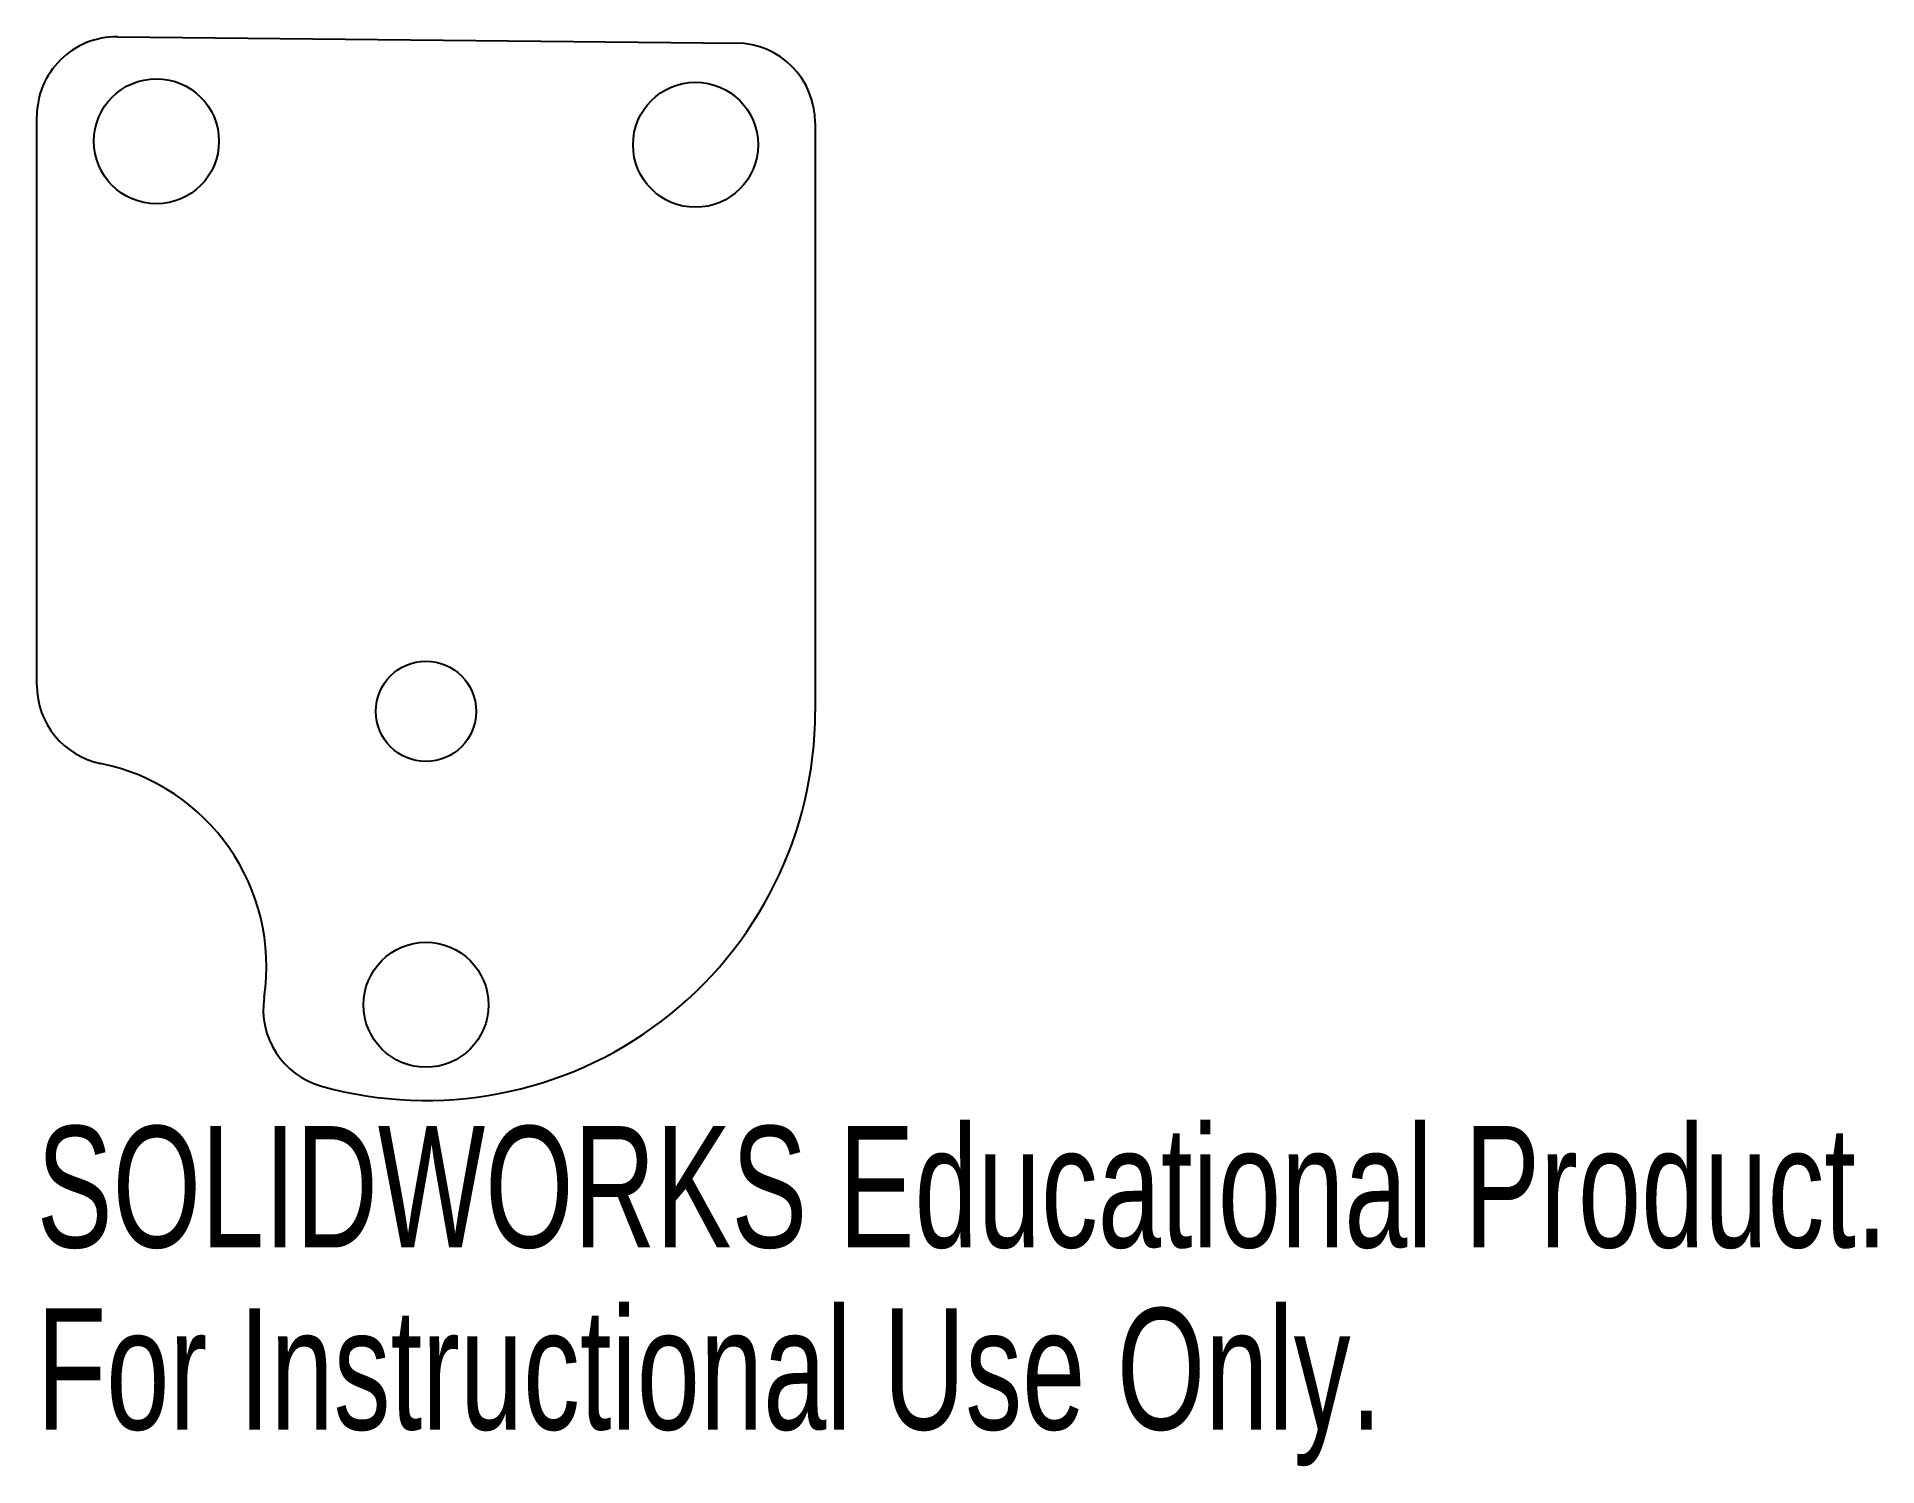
# Model space of a CAD drawing. Header units: inches. Extents: x -2.11 to 0.77, y -1 to 1.24.
import ezdxf

# ---------------------------------------------------------------- set-up
doc = ezdxf.new("R2010")
doc.units = ezdxf.units.IN
doc.header["$MEASUREMENT"] = 0
doc.styles.add('SLDTEXTSTYLE0', font='TXT', dxfattribs={"width": 0.7})

msp = doc.modelspace()

# ---------------------------------------------------------------- linework, layer by layer
at = {"color": 7, "linetype": 'Continuous', "lineweight": 25}
for p, q in [((-1.9837, 1.245), (-1.0137, 1.2352)), ((-2.11, 0.2284), (-2.11, 1.12)), ((-0.89, 1.1102), (-0.89, 0.1875))]:
    msp.add_line(p, q, dxfattribs=at)
for centre, radius in [((-1.9225, 1.0812), 0.098), ((-1.0775, 1.0757), 0.098), ((-1.5, 0.1875), 0.0787), ((-1.5, -0.2725), 0.098)]:
    msp.add_circle(centre, radius, dxfattribs=at)
for centre, radius, start, end in [((-1.985, 1.12), 0.125, 89.4252, 180), ((-1.015, 1.1102), 0.125, 0, 89.4252), ((-1.985, 0.2284), 0.125, 180, 258.463), ((-1.5, 0.1875), 0.61, 254.4459, 0), ((-2.075, -0.2125), 0.325, 351.4068, 78.463), ((-1.6301, -0.2797), 0.125, 171.4068, 254.4459)]:
    msp.add_arc(centre, radius, start, end, dxfattribs=at)

# ---------------------------------------------------------------- texts
at = {"color": 7, "linetype": 'Continuous', "char_height": 0.1903, "attachment_point": 1, "style": 'SLDTEXTSTYLE0'}
for s, insert in [('SOLIDWORKS Educational Product.', (-2.11, -0.4626)), ('For Instructional Use Only.', (-2.11, -0.7481))]:
    msp.add_mtext(s, dxfattribs=dict(at, insert=insert))

doc.saveas('drawing.dxf')
